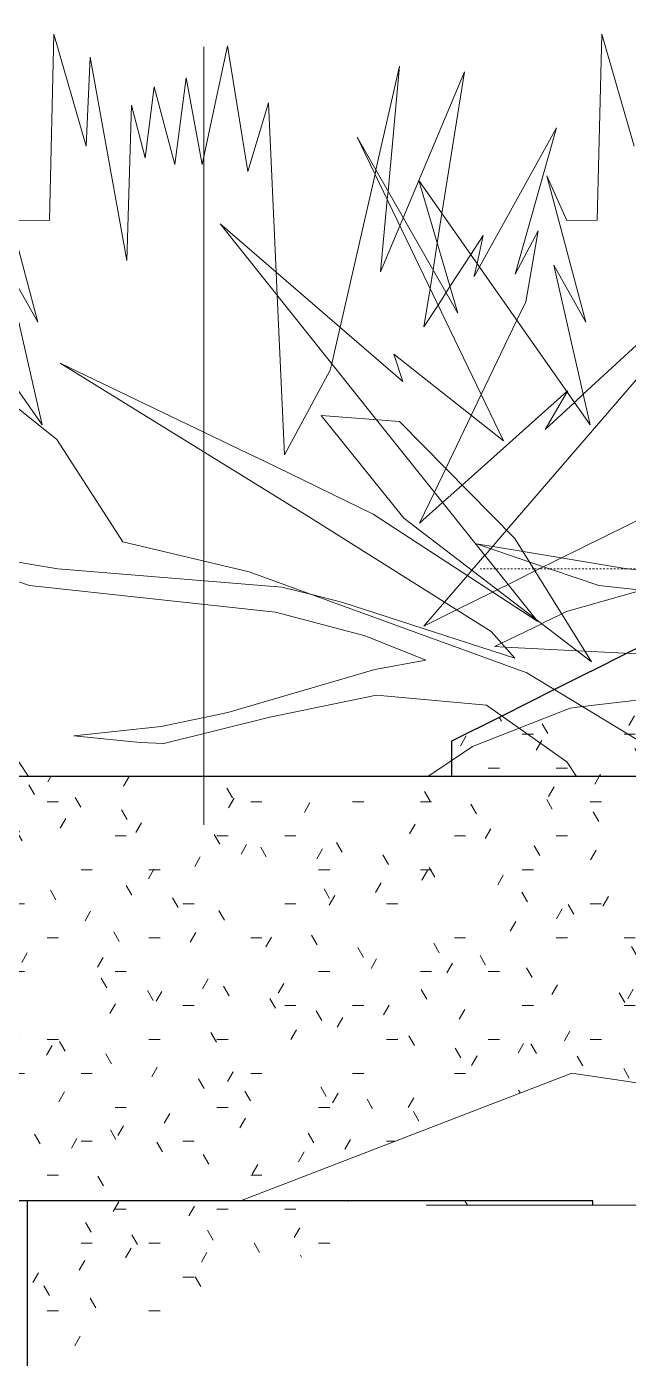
# Model space of a CAD drawing. Header units: inches. Extents: x -675 to 994, y 1246 to 1805.
# Drawn here: x -610.6 to -576.6, y 1287.3 to 1362.7 of the extents above; entities that cross this region are included whole.
import ezdxf

# ---------------------------------------------------------------- set-up
doc = ezdxf.new("R2010")
doc.units = ezdxf.units.IN
doc.header["$MEASUREMENT"] = 0
doc.linetypes.add('Dash 1_16_', pattern=[0.125, 0.0625, -0.0625])
for name, color, linetype, lineweight in [('A-WALL', 113, 'Continuous', 25), ('A-WALL-PATT', 111, 'Continuous', 50), ('C-TOPO', 7, 'Continuous', 13), ('C-TOPO-MINR', 7, 'Dash 1_16_', 13), ('L-PLNT', 71, 'Continuous', 13)]:
    doc.layers.add(name, color=color, linetype=linetype, lineweight=lineweight)
pattern_1 = [(0, (-18.091, 3444.242), (7.68, 1.92), [0.634, -5.126, 0.634, -5.126, -30.72]), (0, (-18.091, 3444.242), (7.68, 1.92), [-11.52, 0.634, -10.886, 0.634, -5.126, -13.44]), (0, (-18.091, 3444.242), (7.68, 1.92), [-28.8, 0.634, -3.206, 0.634, -8.966]), (120, (-15.211, 3445.202), (-5.5027688, 5.6910751), [0.634, -5.126, 0.634, -5.126, -30.72]), (120, (-15.211, 3445.202), (-5.5027688, 5.6910751), [-11.52, 0.634, -10.886, 0.634, -5.126, -13.44]), (120, (-15.211, 3445.202), (-5.5027688, 5.6910751), [-28.8, 0.634, -3.206, 0.634, -8.966]), (240, (-14.251, 3449.042), (-2.1772312, -7.6110751), [0.634, -5.126, 0.634, -5.126, -30.72]), (240, (-14.251, 3449.042), (-2.1772312, -7.6110751), [-11.52, 0.634, -10.886, 0.634, -5.126, -13.44]), (240, (-14.251, 3449.042), (-2.1772312, -7.6110751), [-28.8, 0.634, -3.206, 0.634, -8.966])]

# ---------------------------------------------------------------- blocks, each defined once
blk = doc.blocks.new('STRUCT_rvt-1-Section F')
at = {"layer": 'A-WALL-PATT', "lineweight": 9}
h = blk.add_hatch(dxfattribs=at)
h.set_pattern_fill('FP_1', color=253, style=0, pattern_type=2)
h.set_pattern_definition(pattern_1)
h.paths.add_polyline_path([(-586.578, 1320.24), (-478.578, 1320.24), (-478.578, 1376.24), (-586.578, 1322.24), (-586.578, 1321.136)], flags=0)
at = {"layer": 'A-WALL', "color": 27, "lineweight": 30}
for p, q in [((-570.612, 1330.223), (-576.623, 1327.217)), ((-580.733, 1325.162), (-583.722, 1323.668))]:
    blk.add_line(p, q, dxfattribs=at)
at = {"layer": 'A-WALL', "color": 47, "lineweight": 30}
for p, q in [((-576.623, 1327.217), (-578.686, 1326.186)), ((-578.698, 1326.18), (-580.733, 1325.162))]:
    blk.add_line(p, q, dxfattribs=at)
at = {"layer": 'A-WALL', "color": 79, "lineweight": 30}
for p, q in [((-583.722, 1323.668), (-586.578, 1322.24)), ((-586.578, 1322.24), (-586.578, 1321.136))]:
    blk.add_line(p, q, dxfattribs=at)
at = {"layer": 'A-WALL', "color": 90, "lineweight": 30}
blk.add_line((-586.578, 1321.136), (-586.578, 1320.24), dxfattribs=at)
blk = doc.blocks.new('RPC Plant - Tropical - Agave -  4_-V7-Section F')
at = {"layer": 'L-PLNT', "color": 9}
for p, q in [((-609.32, 1351.715), (-609.071, 1362.24)), ((-609.071, 1362.24), (-607.237, 1355.917)), ((-600.669, 1354.872), (-599.247, 1361.594)), ((-600.578, 1361.532), (-600.578, 1360.029)), ((-600.578, 1356.811), (-600.578, 1361.532)), ((-599.247, 1361.594), (-598.084, 1354.484)), ((-607.237, 1355.917), (-607.003, 1360.947)), ((-607.003, 1360.947), (-604.935, 1349.442)), ((-600.578, 1361.464), (-600.578, 1355.303)), ((-600.578, 1355.303), (-600.578, 1361.464)), ((-600.578, 1361.077), (-600.578, 1345.565)), ((-600.578, 1353.579), (-600.578, 1361.077)), ((-600.578, 1360.689), (-600.578, 1355.518)), ((-600.578, 1355.303), (-600.578, 1360.689)), ((-600.578, 1360.172), (-600.578, 1355.303)), ((-600.578, 1355.303), (-600.578, 1360.172)), ((-600.578, 1360.042), (-600.578, 1356.655)), ((-600.578, 1339.724), (-600.578, 1360.042)), ((-600.578, 1360.042), (-600.578, 1356.811)), ((-600.578, 1355.303), (-600.578, 1360.042)), ((-600.578, 1360.029), (-600.578, 1358.573)), ((-590.842, 1354.565), (-589.502, 1360.429)), ((-589.502, 1360.429), (-590.16, 1353.372)), ((-589.297, 1351.863), (-585.829, 1360.114)), ((-585.829, 1360.114), (-587.107, 1352.104)), ((-603.901, 1355.259), (-603.384, 1359.267)), ((-603.384, 1359.267), (-602.22, 1354.872)), ((-602.22, 1354.872), (-601.574, 1359.784)), ((-601.574, 1359.784), (-600.669, 1354.872)), ((-600.578, 1358.573), (-600.578, 1357.207)), ((-604.935, 1349.442), (-604.676, 1358.233)), ((-604.676, 1358.233), (-603.901, 1355.259)), ((-598.084, 1354.484), (-596.92, 1358.362)), ((-596.92, 1358.362), (-596.484, 1348.772)), ((-600.578, 1357.328), (-600.578, 1355.303)), ((-600.578, 1355.303), (-600.578, 1357.328)), ((-600.578, 1357.207), (-600.578, 1355.98)), ((-600.578, 1356.655), (-600.578, 1353.39)), ((-584.986, 1349.079), (-580.632, 1356.94)), ((-580.632, 1356.94), (-582.959, 1348.667)), ((-600.578, 1356.165), (-600.578, 1339.724)), ((-600.578, 1345.565), (-600.578, 1356.165)), ((-600.578, 1355.98), (-600.578, 1354.935)), ((-600.578, 1355.518), (-600.578, 1355.303)), ((-600.578, 1354.935), (-600.578, 1354.119)), ((-609.976, 1345.952), (-612.174, 1354.225)), ((-600.578, 1354.119), (-600.578, 1353.579)), ((-592.876, 1345.661), (-590.896, 1354.329)), ((-619.413, 1353.967), (-609.718, 1340.135)), ((-600.578, 1353.708), (-600.578, 1332.436)), ((-600.578, 1342.203), (-600.578, 1353.708)), ((-600.578, 1353.39), (-600.578, 1350.373)), ((-590.204, 1352.893), (-590.586, 1348.796)), ((-611.047, 1351.713), (-609.32, 1351.715)), ((-590.586, 1348.796), (-589.489, 1351.406)), ((-582.959, 1348.667), (-581.667, 1351.123)), ((-581.667, 1351.123), (-582.366, 1347.102)), ((-600.578, 1350.373), (-600.578, 1347.725)), ((-587.375, 1350.426), (-587.615, 1348.919)), ((-585.476, 1349.777), (-584.769, 1350.865)), ((-584.769, 1350.865), (-585.123, 1349.273)), ((-611.786, 1349.184), (-609.976, 1345.952)), ((-609.718, 1340.135), (-611.786, 1349.184)), ((-600.578, 1349.313), (-600.578, 1332.436)), ((-600.578, 1332.436), (-600.578, 1349.313)), ((-586.875, 1347.624), (-586.654, 1347.965)), ((-600.578, 1347.725), (-600.578, 1345.571)), ((-596.425, 1347.462), (-596.015, 1338.455)), ((-587.784, 1347.863), (-588.13, 1345.694)), ((-600.578, 1346.599), (-600.578, 1342.203)), ((-600.578, 1345.694), (-600.578, 1346.599)), ((-588.13, 1345.694), (-587.331, 1346.922)), ((-582.366, 1347.102), (-582.868, 1346.057)), ((-600.578, 1344.843), (-600.578, 1345.694)), ((-600.578, 1345.571), (-600.578, 1344.034)), ((-600.578, 1344.098), (-600.578, 1344.843)), ((-600.578, 1343.512), (-600.578, 1344.098)), ((-600.578, 1344.034), (-600.578, 1343.238)), ((-600.578, 1343.138), (-600.578, 1343.512)), ((-593.43, 1343.238), (-593.345, 1343.607)), ((-600.578, 1343.238), (-600.578, 1343.029)), ((-600.578, 1343.029), (-600.578, 1343.138)), ((-596.015, 1338.455), (-593.43, 1343.238)), ((-580.042, 1342.024), (-579.986, 1342.074)), ((-579.986, 1342.074), (-580.027, 1342.004)), ((-584.891, 1341.851), (-585.456, 1340.676)), ((-579.613, 1341.413), (-579.115, 1341.872)), ((-600.578, 1337.938), (-600.578, 1338.613)), ((-600.578, 1338.613), (-600.578, 1337.938)), ((-586.897, 1337.679), (-587.54, 1336.34)), ((-587.071, 1335.753), (-585.966, 1336.738)), ((-587.54, 1336.34), (-588.388, 1334.577)), ((-600.578, 1335.179), (-600.578, 1332.436)), ((-600.578, 1332.436), (-600.578, 1335.179)), ((-588.388, 1334.577), (-587.071, 1335.753)), ((-583.446, 1334.194), (-584.671, 1332.773)), ((-600.578, 1331.317), (-600.578, 1332.436)), ((-600.578, 1332.436), (-600.578, 1331.317)), ((-600.578, 1331.591), (-600.578, 1332.436)), ((-600.578, 1332.436), (-600.578, 1330.828)), ((-600.578, 1330.828), (-600.578, 1332.436)), ((-600.578, 1332.436), (-600.578, 1328.76)), ((-600.578, 1331.733), (-600.578, 1332.436)), ((-600.578, 1332.436), (-600.578, 1331.086)), ((-584.681, 1332.761), (-585.41, 1331.915)), ((-600.578, 1328.76), (-600.578, 1331.733)), ((-600.578, 1331.317), (-600.578, 1331.591)), ((-585.41, 1331.915), (-585.669, 1331.615)), ((-583.369, 1331.119), (-581.834, 1331.878)), ((-600.578, 1331.086), (-600.578, 1331.345)), ((-600.578, 1331.345), (-600.578, 1328.256)), ((-584.245, 1330.685), (-583.978, 1330.817)), ((-583.978, 1330.817), (-583.94, 1330.836)), ((-583.94, 1330.836), (-583.369, 1331.119)), ((-600.578, 1329.794), (-600.578, 1329.982)), ((-600.578, 1329.982), (-600.578, 1329.794)), ((-600.578, 1327.643), (-600.578, 1329.982)), ((-586.965, 1330.111), (-588.13, 1328.76)), ((-588.13, 1328.76), (-586.278, 1329.677)), ((-580.326, 1329.446), (-581.457, 1328.895)), ((-600.578, 1328.372), (-600.578, 1326.707)), ((-600.578, 1327.841), (-600.578, 1328.372)), ((-600.578, 1328.256), (-600.578, 1325.786)), ((-600.578, 1327.051), (-600.578, 1327.841)), ((-600.578, 1324.364), (-600.578, 1327.643)), ((-583.734, 1327.786), (-584.123, 1327.596)), ((-600.578, 1325.827), (-600.578, 1327.051)), ((-584.123, 1327.596), (-583.537, 1327.567)), ((-579.468, 1327.361), (-579.019, 1327.338)), ((-600.578, 1326.707), (-600.578, 1324.364)), ((-600.578, 1324.364), (-600.578, 1325.827)), ((-600.578, 1325.786), (-600.578, 1325.011)), ((-600.578, 1325.011), (-600.578, 1323.589)), ((-600.578, 1324.493), (-600.578, 1324.364)), ((-600.578, 1323.587), (-600.578, 1324.493)), ((-579.847, 1324.12), (-582.745, 1322.98)), ((-579.15, 1324.201), (-579.847, 1324.12)), ((-600.578, 1323.589), (-600.578, 1317.513)), ((-600.578, 1321.89), (-600.578, 1323.165)), ((-600.578, 1323.165), (-600.578, 1322.531)), ((-600.578, 1322.096), (-600.578, 1322.674)), ((-600.578, 1322.674), (-600.578, 1321.89)), ((-600.578, 1320.447), (-600.578, 1322.674)), ((-600.578, 1322.531), (-600.578, 1320.24)), ((-582.745, 1322.98), (-585.38, 1321.943)), ((-600.578, 1320.24), (-600.578, 1322.096)), ((-600.578, 1321.89), (-600.578, 1320.24)), ((-600.578, 1320.24), (-600.578, 1321.89)), ((-585.38, 1321.943), (-587.908, 1320.24)), ((-610.491, 1320.24), (-611.041, 1321.074)), ((-600.578, 1320.24), (-600.578, 1320.447)), ((-600.578, 1317.513), (-600.578, 1319.328))]:
    blk.add_line(p, q, dxfattribs=at)
at = {"layer": 'L-PLNT', "color": 254}
for p, q in [((-600.578, 1339.747), (-600.578, 1355.303)), ((-600.578, 1355.303), (-600.578, 1352.803)), ((-600.578, 1352.803), (-600.578, 1355.303)), ((-600.578, 1355.303), (-600.578, 1347.891)), ((-600.578, 1347.891), (-600.578, 1355.303)), ((-600.578, 1355.303), (-600.578, 1351.899)), ((-600.578, 1351.899), (-600.578, 1355.303)), ((-600.578, 1355.303), (-600.578, 1354.574)), ((-600.578, 1348.667), (-600.578, 1355.303)), ((-600.578, 1339.724), (-600.578, 1355.001)), ((-600.578, 1355.001), (-600.578, 1351.982)), ((-600.578, 1354.574), (-600.578, 1348.667)), ((-590.896, 1354.329), (-590.842, 1354.565)), ((-590.16, 1353.372), (-590.204, 1352.893)), ((-600.578, 1351.982), (-600.578, 1349.057)), ((-589.489, 1351.406), (-589.297, 1351.863)), ((-587.107, 1352.104), (-587.375, 1350.426)), ((-567.964, 1352.157), (-583.446, 1334.194)), ((-579.115, 1341.872), (-567.964, 1352.157)), ((-600.578, 1339.724), (-600.578, 1350.477)), ((-600.578, 1350.477), (-600.578, 1344.03)), ((-586.654, 1347.965), (-585.476, 1349.777)), ((-600.578, 1349.057), (-600.578, 1346.319)), ((-600.578, 1339.724), (-600.578, 1348.796)), ((-600.578, 1348.796), (-600.578, 1339.724)), ((-596.484, 1348.772), (-596.425, 1347.462)), ((-587.615, 1348.919), (-587.784, 1347.863)), ((-585.286, 1348.538), (-584.986, 1349.079)), ((-585.123, 1349.273), (-585.281, 1348.558)), ((-587.331, 1346.922), (-586.875, 1347.624)), ((-600.578, 1346.319), (-600.578, 1343.861)), ((-582.868, 1346.057), (-584.891, 1341.851)), ((-593.345, 1343.607), (-592.876, 1345.661)), ((-600.578, 1344.03), (-600.578, 1343.462)), ((-600.578, 1343.861), (-600.578, 1341.776)), ((-600.578, 1343.462), (-600.578, 1342.874)), ((-600.578, 1342.874), (-600.578, 1342.269)), ((-600.578, 1342.269), (-600.578, 1341.651)), ((-585.966, 1336.738), (-580.042, 1342.024)), ((-580.027, 1342.004), (-581.279, 1339.877)), ((-600.578, 1341.776), (-600.578, 1340.158)), ((-600.578, 1341.651), (-600.578, 1341.022)), ((-581.279, 1339.877), (-579.613, 1341.413)), ((-600.578, 1341.022), (-600.578, 1340.386)), ((-585.456, 1340.676), (-586.897, 1337.679)), ((-600.578, 1340.386), (-600.578, 1339.747)), ((-600.578, 1340.158), (-600.578, 1339.724)), ((-600.578, 1339.101), (-600.578, 1339.724)), ((-600.578, 1339.724), (-600.578, 1339.101)), ((-600.578, 1338.613), (-600.578, 1339.724)), ((-600.578, 1339.724), (-600.578, 1338.613)), ((-600.578, 1338.613), (-600.578, 1339.724)), ((-600.578, 1339.724), (-600.578, 1338.613)), ((-600.578, 1338.613), (-600.578, 1339.724)), ((-600.578, 1339.489), (-600.578, 1338.613)), ((-600.578, 1338.613), (-600.578, 1339.489)), ((-600.578, 1332.436), (-600.578, 1338.613)), ((-600.578, 1338.613), (-600.578, 1332.896)), ((-600.578, 1332.436), (-600.578, 1338.613)), ((-600.578, 1338.613), (-600.578, 1335.086)), ((-600.578, 1335.086), (-600.578, 1338.613)), ((-581.834, 1331.878), (-575.332, 1335.094)), ((-600.578, 1332.896), (-600.578, 1332.436)), ((-569.038, 1332.725), (-580.057, 1329.577)), ((-585.669, 1331.615), (-586.965, 1330.111)), ((-600.578, 1329.982), (-600.578, 1331.317)), ((-600.578, 1331.317), (-600.578, 1329.982)), ((-600.578, 1329.982), (-600.578, 1331.317)), ((-586.278, 1329.677), (-584.245, 1330.685)), ((-580.057, 1329.577), (-580.326, 1329.446)), ((-581.464, 1328.891), (-583.734, 1327.786)), ((-583.537, 1327.567), (-579.468, 1327.361)), ((-579.019, 1327.338), (-571.325, 1326.95)), ((-573.551, 1324.854), (-579.15, 1324.201)), ((-600.578, 1322.674), (-600.578, 1323.587)), ((-600.578, 1322.714), (-600.578, 1323.148)), ((-600.578, 1323.148), (-600.578, 1322.674)), ((-600.578, 1322.674), (-600.578, 1322.714))]:
    blk.add_line(p, q, dxfattribs=at)
blk = doc.blocks.new('RPC Plant - Tropical - Agave -  4_-V8-Section F')
at = {"layer": 'L-PLNT', "color": 9}
for p, q in [((-585.164, 1333.413), (-582.512, 1332.971)), ((-582.146, 1332.381), (-585.164, 1333.413))]:
    blk.add_line(p, q, dxfattribs=at)
at = {"layer": 'L-PLNT', "color": 254}
for p, q in [((-582.512, 1332.971), (-576.633, 1331.991)), ((-578.243, 1331.046), (-582.146, 1332.381)), ((-576.633, 1331.991), (-563.964, 1330.957)), ((-564.331, 1329.546), (-578.243, 1331.046))]:
    blk.add_line(p, q, dxfattribs=at)
blk = doc.blocks.new('RPC Plant - Tropical - Agave -  4_-V9-Section F')
at = {"layer": 'L-PLNT', "color": 9}
for p, q in [((-578.32, 1351.715), (-578.071, 1362.24)), ((-578.071, 1362.24), (-576.237, 1355.917)), ((-583.63, 1339.23), (-591.903, 1356.423)), ((-591.903, 1356.423), (-586.215, 1346.469)), ((-578.976, 1345.952), (-581.174, 1354.225)), ((-581.174, 1354.225), (-580.047, 1351.713)), ((-586.215, 1346.469), (-588.413, 1353.967)), ((-588.413, 1353.967), (-578.718, 1340.135)), ((-580.047, 1351.713), (-578.32, 1351.715)), ((-590.803, 1340.425), (-599.659, 1351.511)), ((-599.659, 1351.511), (-589.318, 1342.591)), ((-578.718, 1340.135), (-580.786, 1349.184)), ((-580.786, 1349.184), (-578.976, 1345.952)), ((-594.601, 1334.929), (-608.708, 1343.625)), ((-608.708, 1343.625), (-597.638, 1338.313)), ((-589.318, 1342.591), (-589.835, 1344.142)), ((-589.835, 1344.142), (-583.63, 1339.23)), ((-581.787, 1329.138), (-590.803, 1340.425)), ((-597.625, 1338.307), (-596.49, 1337.762)), ((-596.49, 1337.762), (-590.998, 1335.094)), ((-584.326, 1328.445), (-594.601, 1334.929)), ((-590.998, 1335.094), (-581.691, 1329.018)), ((-610.447, 1331.046), (-617.369, 1333.413)), ((-617.369, 1333.413), (-608.837, 1331.991)), ((-608.837, 1331.991), (-596.169, 1330.957)), ((-596.535, 1329.546), (-610.447, 1331.046)), ((-596.169, 1330.957), (-594.469, 1330.536)), ((-594.469, 1330.536), (-592.712, 1330.101)), ((-592.712, 1330.101), (-582.984, 1326.95)), ((-591.453, 1328.213), (-596.535, 1329.546)), ((-581.691, 1329.018), (-581.787, 1329.138)), ((-582.984, 1326.95), (-584.326, 1328.445)), ((-588.025, 1326.821), (-591.453, 1328.213)), ((-599.22, 1323.877), (-590.901, 1326.299)), ((-590.901, 1326.299), (-588.025, 1326.821)), ((-590.819, 1324.858), (-596.847, 1323.603)), ((-584.595, 1324.284), (-590.819, 1324.858)), ((-602.996, 1323.07), (-599.22, 1323.877)), ((-580.041, 1321.074), (-584.595, 1324.284)), ((-596.847, 1323.603), (-602.835, 1322.113)), ((-607.932, 1322.555), (-602.996, 1323.07)), ((-604.184, 1322.167), (-607.932, 1322.555)), ((-602.835, 1322.113), (-604.184, 1322.167)), ((-579.491, 1320.24), (-580.041, 1321.074))]:
    blk.add_line(p, q, dxfattribs=at)
blk = doc.blocks.new('RPC Plant - Tropical - Honey Myrtle - 4_5_-4029999-Section F')
at = {"layer": 'L-PLNT', "color": 9}
for p, q in [((-608.899, 1339.306), (-627.938, 1354.606)), ((-589.52, 1340.326), (-593.94, 1340.666)), ((-593.94, 1340.666), (-589.257, 1334.863)), ((-582.978, 1333.722), (-589.52, 1340.326)), ((-605.159, 1333.527), (-608.899, 1339.306)), ((-578.64, 1326.727), (-589.257, 1334.863)), ((-578.64, 1326.727), (-582.978, 1333.722)), ((-598.019, 1331.827), (-605.159, 1333.527)), ((-582.305, 1326.116), (-598.019, 1331.827)), ((-575.363, 1321.904), (-582.305, 1326.116))]:
    blk.add_line(p, q, dxfattribs=at)

msp = doc.modelspace()

# ---------------------------------------------------------------- hatches: boundary and pattern name
at = {"layer": 'A-WALL-PATT', "lineweight": 13}
h = msp.add_hatch(dxfattribs=at)
h.set_pattern_fill('FP_1', color=256, style=0, pattern_type=2)
h.set_pattern_definition(pattern_1)
h.paths.add_polyline_path([(-619.578, 1288.108), (-618.578, 1288.494), (-618.578, 1296.24), (-598.501, 1296.24), (-579.77, 1303.467), (-531.076, 1296.24), (-486.578, 1296.24), (-486.578, 1320.24), (-624.578, 1320.24), (-624.578, 1310.638), (-619.578, 1310.638), (-619.578, 1290.555)], flags=0)
h = msp.add_hatch(dxfattribs=at)
h.set_pattern_fill('FP_1', color=256, style=0, pattern_type=2)
h.set_pattern_definition(pattern_1)
h.paths.add_polyline_path([(-610.578, 1286.569), (-593.697, 1293.62), (-589.728, 1295.317), (-587.886, 1296), (-578.578, 1296), (-578.578, 1296.24), (-610.578, 1296.24), (-610.578, 1287.58)], flags=0)

# ---------------------------------------------------------------- linework, layer by layer
at = {"layer": 'A-WALL'}
for p, q in [((-478.578, 1320.24), (-632.578, 1320.24)), ((-578.578, 1296.24), (-618.578, 1296.24)), ((-610.578, 1296.24), (-610.578, 1274.654)), ((-578.578, 1296), (-578.578, 1296.24))]:
    msp.add_line(p, q, dxfattribs=at)
at = {"layer": 'C-TOPO'}
for p, q in [((-579.77, 1303.467), (-598.501, 1296.24)), ((-598.501, 1296.24), (-579.77, 1303.467)), ((-579.77, 1303.467), (-561.555, 1300.764)), ((-579.77, 1303.467), (-561.555, 1300.764)), ((-565.857, 1296), (-588.004, 1296))]:
    msp.add_line(p, q, dxfattribs=at)
at = {"layer": 'C-TOPO-MINR'}
for p, q in [((-584.073, 1332), (-584.94, 1332)), ((-581.91, 1332), (-584.073, 1332)), ((-581.587, 1332), (-581.91, 1332)), ((-581.032, 1332), (-581.587, 1332)), ((-576.685, 1332), (-581.032, 1332)), ((-571.576, 1332), (-576.685, 1332)), ((-565.857, 1296), (-587.886, 1296))]:
    msp.add_line(p, q, dxfattribs=at)

# ---------------------------------------------------------------- block references
at = {"lineweight": 5}
msp.add_blockref('STRUCT_rvt-1-Section F', (0, 0), dxfattribs=at)
at = {"layer": 'L-PLNT', "color": 9}
for name in ['RPC Plant - Tropical - Honey Myrtle - 4_5_-4029999-Section F', 'RPC Plant - Tropical - Agave -  4_-V7-Section F', 'RPC Plant - Tropical - Agave -  4_-V9-Section F', 'RPC Plant - Tropical - Agave -  4_-V8-Section F']:
    msp.add_blockref(name, (0, 0), dxfattribs=at)

doc.saveas('drawing.dxf')
